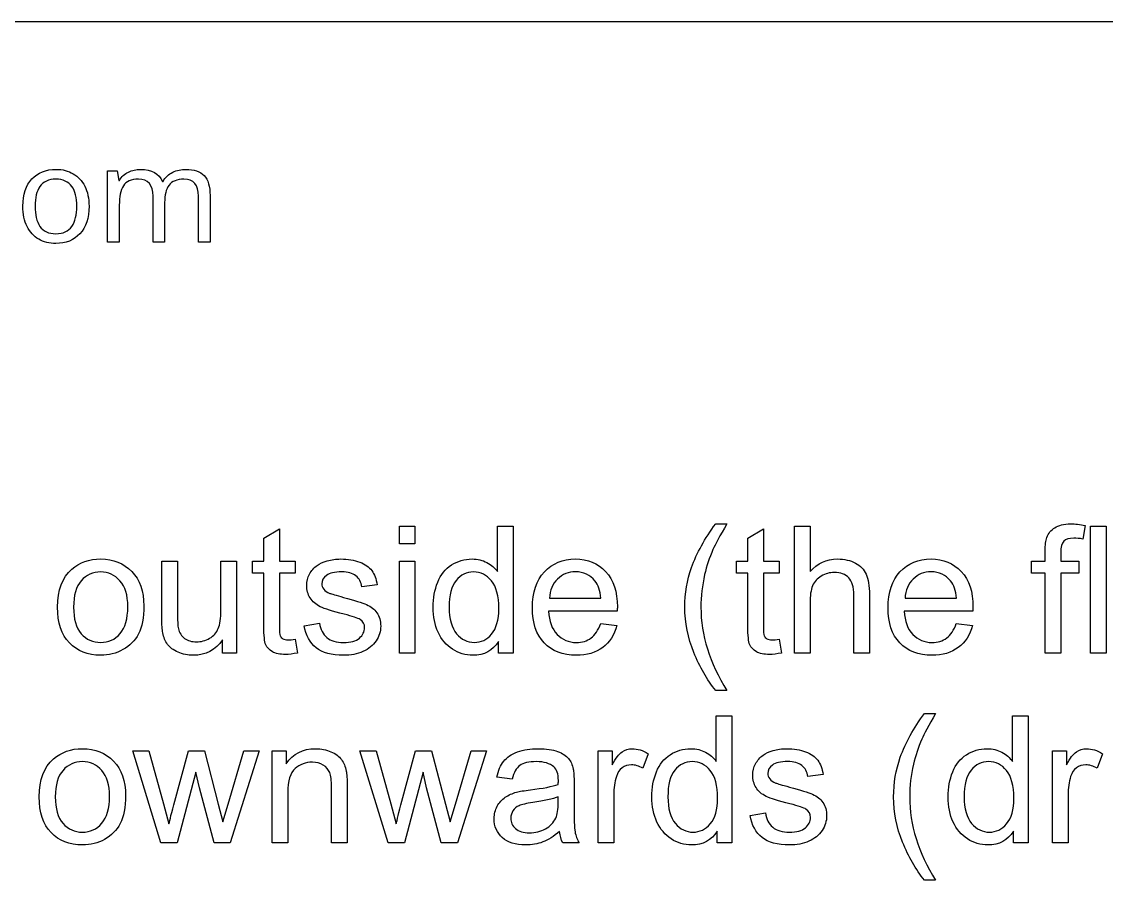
# Model space of a CAD drawing. Header units: millimetres. Extents: x 35 to 175, y 25 to 277.
# Drawn here: x 102.74 to 128.58, y 161.49 to 181.95 of the extents above; entities that cross this region are included whole.
import ezdxf

# ---------------------------------------------------------------- set-up
doc = ezdxf.new("R2010")
doc.units = ezdxf.units.MM
doc.layers.add('Ebene_1', color=7, linetype='CONTINUOUS')

msp = doc.modelspace()

# ---------------------------------------------------------------- linework, layer by layer
at = {"layer": 'Ebene_1', "color": 7}
for points in [[(159.751896, 181.947486), (50.252104, 181.947486)], [(105.06704, 177.57885), (105.06704, 176.6962), (104.78764, 176.6962), (104.78764, 178.398), (105.01307, 178.398), (105.05437, 178.16622), (105.07027, 178.16622)], [(106.65462, 178.42982), (106.65451, 178.42975)], [(106.09262, 178.14402), (106.10852, 178.14402)], [(106.14651, 177.636), (106.14651, 176.6962), (105.87029, 176.6962), (105.87029, 177.79157)], [(107.22919, 177.80427), (107.22919, 176.6962), (106.95296, 176.6962), (106.95296, 177.79157)], [(108.510764, 167.544998), (108.510764, 168.807971), (108.237912, 168.807971), (108.237912, 169.097359), (108.510764, 169.097359), (108.510764, 169.640993), (108.880768, 169.864235), (108.880768, 169.097359), (109.254904, 169.097359), (109.254904, 168.807971), (108.880768, 168.807971), (108.880768, 167.524326)], [(114.075282, 168.845176), (114.075282, 169.93245), (114.445286, 169.93245), (114.445286, 166.902142), (114.100087, 166.902142)], [(119.271862, 169.984125), (119.538515, 169.984125)], [(120.038741, 167.544998), (120.038741, 168.807971), (119.76589, 168.807971), (119.76589, 169.097359), (120.038741, 169.097359), (120.038741, 169.640993), (120.408745, 169.864235), (120.408745, 169.097359), (120.782882, 169.097359), (120.782882, 168.807971), (120.408745, 168.807971), (120.408745, 167.524326)], [(121.146684, 166.902142), (121.146684, 169.93245), (121.518754, 169.93245), (121.518754, 168.845176)], [(128.07546, 169.946917), (128.019649, 169.62239)], [(127.120481, 166.902142), (127.120481, 168.807971), (126.791818, 168.807971), (126.791818, 169.097359), (127.120481, 169.097359), (127.120481, 169.330935)], [(127.490482, 169.299921), (127.490482, 169.097351), (127.918364, 169.097351), (127.918364, 168.807963), (127.490482, 168.807963), (127.490482, 166.902134), (127.120481, 166.902142)], [(106.079915, 167.737234), (106.079915, 169.097359), (106.451985, 169.097359), (106.451985, 167.87986)], [(107.48757, 167.921201), (107.48757, 169.097359), (107.85964, 169.097359), (107.85964, 166.902142), (107.526844, 166.902142)], [(111.210339, 168.530984), (110.846537, 168.481374)], [(115.311381, 168.210589), (116.537148, 168.210589)], [(122.934688, 168.293271), (122.934688, 166.902142), (122.562618, 166.902142), (122.562618, 168.293271)], [(123.782183, 168.210589), (125.007947, 168.210589)], [(121.518754, 168.103102), (121.518754, 166.902142), (121.146684, 166.902142)], [(116.927771, 167.904665), (115.290661, 167.904665)], [(125.398573, 167.904665), (123.761463, 167.904665)], [(109.469878, 167.557399), (109.837813, 167.615277)], [(116.533012, 167.609077), (116.917486, 167.561534)], [(125.003814, 167.609077), (125.388286, 167.561534)], [(107.526844, 166.902142), (107.526844, 167.224603)], [(109.254904, 167.234938), (109.308646, 166.906278)], [(114.100087, 166.902142), (114.100087, 167.179129)], [(120.782882, 167.234938), (120.836627, 166.906278)], [(119.538515, 166.01124), (119.271862, 166.01124)], [(119.285275, 164.326007), (119.285275, 165.413277), (119.655276, 165.413277), (119.655276, 162.382973), (119.31008, 162.382973)], [(124.244143, 165.464956), (124.510796, 165.464956)], [(126.342207, 164.326007), (126.342207, 165.413277), (126.712211, 165.413277), (126.712211, 162.382973), (126.367012, 162.382973)], [(106.058175, 162.382973), (105.386382, 164.578186), (105.770853, 164.578186), (106.120185, 163.311081), (106.250411, 162.839792)], [(106.364099, 163.292478), (106.713431, 164.578186), (107.095836, 164.578186), (107.424499, 163.304879), (107.534052, 162.885268), (107.660145, 163.309014), (108.036348, 164.578186), (108.398084, 164.578186), (107.711821, 162.382973), (107.32528, 162.382973), (106.975948, 163.697621), (106.8912, 164.071758), (106.446782, 162.382973), (106.058175, 162.382973)], [(108.71021, 162.382973), (108.71021, 164.578186), (109.045072, 164.578186), (109.045072, 164.266063)], [(111.469729, 162.382973), (110.797937, 164.578186), (111.182411, 164.578186), (111.531743, 163.311081), (111.661968, 162.839792)], [(111.775654, 163.292478), (112.124989, 164.578186), (112.507394, 164.578186), (112.836056, 163.304879), (112.94561, 162.885268), (113.0717, 163.309014), (113.447905, 164.578186), (113.809638, 164.578186), (113.123375, 162.382973), (112.736838, 162.382973), (112.387503, 163.697621), (112.302754, 164.071758), (111.858336, 162.382973), (111.469729, 162.382973)], [(116.472008, 162.382973), (116.472008, 164.578186), (116.806873, 164.578186), (116.806873, 164.245391)], [(127.293054, 162.382973), (127.293054, 164.578186), (127.627918, 164.578186), (127.627918, 164.245391)], [(117.664702, 164.507908), (117.536543, 164.162708)], [(128.485745, 164.507908), (128.357589, 164.162708)], [(114.423607, 163.902261), (114.059804, 163.95187)], [(115.899481, 163.798906), (115.899481, 163.302813)], [(121.83189, 164.011814), (121.468087, 163.962205)], [(109.082275, 163.581866), (109.082275, 162.382973), (108.71021, 162.382973)], [(110.494073, 163.732761), (110.494073, 162.382973), (110.122003, 162.382973), (110.122003, 163.71829)], [(116.844078, 163.532257), (116.844078, 162.382973), (116.472008, 162.382973)], [(127.665124, 163.532257), (127.665124, 162.382973), (127.293054, 162.382973)], [(115.523231, 163.348289), (115.523231, 163.484714)], [(120.091426, 163.038229), (120.459364, 163.096107)], [(119.31008, 162.382973), (119.31008, 162.659957)], [(126.367012, 162.382973), (126.367012, 162.659957)], [(116.017293, 162.382973), (115.628686, 162.382973)], [(124.510796, 161.49207), (124.244143, 161.49207)]]:
    msp.add_lwpolyline(points, dxfattribs=at)
for points in [[(103.06041, 177.55027)], [(104.34629, 177.55027)], [(111.737439, 169.504568), (111.737439, 169.93245), (112.10951, 169.93245), (112.10951, 169.504568)], [(128.199483, 166.902142), (128.199483, 169.93245), (128.571554, 169.93245), (128.571554, 166.902142)], [(111.737439, 166.902142), (111.737439, 169.097359), (112.10951, 169.097359), (112.10951, 166.902142)], [(115.311381, 168.210589)], [(123.782183, 168.210589)], [(103.5953, 167.99975)], [(103.977708, 167.99975)], [(112.923932, 167.997684)], [(109.469878, 167.557399)], [(116.532962, 167.609077)], [(125.003767, 167.609077)], [(109.254902, 167.234943)], [(120.782879, 167.234943)], [(103.160159, 163.480581)], [(103.542567, 163.480581)], [(118.133922, 163.478512)], [(125.190857, 163.478512)], [(120.091426, 163.038229)], [(115.554272, 162.653758)]]:
    msp.add_lwpolyline(points, close=True, dxfattribs=at)
for points in [[(102.98421, 178.20115), (103.12603, 178.35355), (103.318647, 178.42975), (103.56206, 178.42975)], [(103.56206, 178.42975), (103.71658, 178.42975), (103.852047, 178.394823), (103.96846, 178.32497)], [(103.96846, 178.32497), (104.086993, 178.257237), (104.17907, 178.157753), (104.24469, 178.02652)], [(105.07027, 178.16622), (105.123203, 178.25512), (105.19411, 178.320737), (105.28299, 178.36307)], [(105.28299, 178.36307), (105.37401, 178.407537), (105.47032, 178.42977), (105.57192, 178.42977)], [(105.57192, 178.42977), (105.83862, 178.42977), (106.012187, 178.33452), (106.09262, 178.14402)], [(106.10852, 178.14402), (106.165653, 178.241387), (106.242913, 178.313353), (106.3403, 178.35992)], [(106.3403, 178.35992), (106.43978, 178.40652), (106.544553, 178.42982), (106.65462, 178.42982)], [(106.65451, 178.42975), (106.84713, 178.42975), (106.991063, 178.380007), (107.08631, 178.28052)], [(107.08631, 178.28052), (107.181563, 178.183153), (107.22919, 178.024403), (107.22919, 177.80427)], [(102.77149, 177.55027), (102.77149, 177.83179), (102.842397, 178.04875), (102.98421, 178.20115)], [(103.17789, 178.02335), (103.09957, 177.90905), (103.06041, 177.751357), (103.06041, 177.55027)], [(103.55571, 178.1948), (103.382143, 178.1948), (103.256203, 178.13765), (103.17789, 178.02335)], [(103.93671, 178.02335), (103.856277, 178.13765), (103.729277, 178.1948), (103.55571, 178.1948)], [(104.05736, 177.55027), (104.05736, 177.751357), (104.017143, 177.90905), (103.93671, 178.02335)], [(104.24469, 178.02652), (104.312423, 177.897407), (104.34629, 177.738657), (104.34629, 177.55027)], [(105.16544, 178.03605), (105.09984, 177.930217), (105.06704, 177.777817), (105.06704, 177.57885)], [(105.52104, 178.1948), (105.349587, 178.1948), (105.231053, 178.141883), (105.16544, 178.03605)], [(105.87029, 177.79157), (105.87029, 178.06039), (105.753873, 178.1948), (105.52104, 178.1948)], [(106.25129, 178.05192), (106.181437, 177.956673), (106.14651, 177.818033), (106.14651, 177.636)], [(106.60689, 178.1948), (106.44179, 178.1948), (106.323257, 178.147173), (106.25129, 178.05192)], [(106.95296, 177.79157), (106.95296, 178.06039), (106.837603, 178.1948), (106.60689, 178.1948)], [(102.87309, 177.06767), (102.805357, 177.201023), (102.77149, 177.36189), (102.77149, 177.55027)], [(103.06041, 177.55027), (103.06041, 177.34919), (103.09957, 177.189383), (103.17789, 177.07085)], [(103.93671, 177.07085), (104.017143, 177.189383), (104.05736, 177.34919), (104.05736, 177.55027)], [(104.34629, 177.55027), (104.34629, 177.268757), (104.274323, 177.05074), (104.13039, 176.89622)], [(103.14931, 176.76605), (103.032897, 176.835897), (102.940823, 176.936437), (102.87309, 177.06767)], [(103.17789, 177.07085), (103.258323, 176.95443), (103.385323, 176.89622), (103.55889, 176.89622)], [(103.55889, 176.89622), (103.730337, 176.89622), (103.856277, 176.95443), (103.93671, 177.07085)], [(103.55254, 176.66445), (103.402253, 176.66445), (103.267843, 176.698317), (103.14931, 176.76605)], [(104.13039, 176.89622), (103.98857, 176.741707), (103.795953, 176.66445), (103.55254, 176.66445)], [(118.697222, 168.942329), (118.821244, 169.290972), (119.012791, 169.638237), (119.271862, 169.984125)], [(119.538515, 169.984125), (119.371771, 169.697494), (119.261528, 169.492855), (119.207786, 169.37021)], [(127.159753, 169.659598), (127.195583, 169.75606), (127.258284, 169.833919), (127.347856, 169.893175)], [(127.347856, 169.893175), (127.438807, 169.953809), (127.565587, 169.984125), (127.728194, 169.984125)], [(127.728194, 169.984125), (127.832925, 169.984125), (127.948681, 169.971723), (128.07546, 169.946917)], [(127.120481, 169.330935), (127.120481, 169.478386), (127.133572, 169.58794), (127.159753, 169.659598)], [(127.560763, 169.570706), (127.513909, 169.522474), (127.490482, 169.432213), (127.490482, 169.299921)], [(127.800542, 169.643054), (127.687542, 169.643054), (127.607616, 169.618938), (127.560763, 169.570706)], [(128.019649, 169.62239), (127.942479, 169.636166), (127.869443, 169.643054), (127.800542, 169.643054)], [(119.207786, 169.37021), (119.123724, 169.18004), (119.057578, 168.981602), (119.009348, 168.774898)], [(103.934298, 168.903054), (104.12309, 169.065663), (104.353223, 169.146968), (104.624696, 169.146968)], [(104.624696, 169.146968), (104.926487, 169.146968), (105.173155, 169.047749), (105.364701, 168.849312)], [(109.598034, 168.785232), (109.643511, 168.869292), (109.704834, 168.938883), (109.782005, 168.994004)], [(109.782005, 168.994004), (109.839881, 169.036724), (109.918429, 169.072553), (110.017648, 169.101491)], [(110.017648, 169.101491), (110.118244, 169.131809), (110.225731, 169.146968), (110.340109, 169.146968)], [(110.340109, 169.146968), (110.512363, 169.146968), (110.663258, 169.122163), (110.792795, 169.072554)], [(110.792795, 169.072554), (110.923709, 169.022944), (111.020172, 168.95542), (111.082183, 168.869981)], [(112.65108, 168.592997), (112.724116, 168.772141), (112.833669, 168.909255), (112.97974, 169.004339)], [(112.97974, 169.004339), (113.125813, 169.099425), (113.289111, 169.146968), (113.469635, 169.146968)], [(113.469635, 169.146968), (113.601926, 169.146968), (113.719748, 169.118717), (113.8231, 169.062217)], [(113.8231, 169.062217), (113.926453, 169.007095), (114.010514, 168.934748), (114.075282, 168.845176)], [(115.191493, 168.841043), (115.381661, 169.044993), (115.62833, 169.146968), (115.931498, 169.146968)], [(115.931498, 169.146968), (116.225021, 169.146968), (116.4648, 169.047059), (116.650834, 168.847243)], [(121.518754, 168.845176), (121.692388, 169.046371), (121.911497, 169.146968), (122.17608, 169.146968)], [(122.17608, 169.146968), (122.338688, 169.146968), (122.479936, 169.114584), (122.599826, 169.049816)], [(122.599826, 169.049816), (122.719716, 168.986425), (122.805154, 168.89823), (122.856141, 168.785232)], [(123.662292, 168.841043), (123.852462, 169.044993), (124.099132, 169.146968), (124.4023, 169.146968)], [(124.4023, 169.146968), (124.695822, 169.146968), (124.9356, 169.047059), (125.121636, 168.847243)], [(103.5953, 167.99975), (103.5953, 168.406272), (103.708299, 168.707373), (103.934298, 168.903054)], [(104.624696, 168.838974), (104.43866, 168.838974), (104.28432, 168.769384), (104.161675, 168.630202)], [(105.083581, 168.628136), (104.960936, 168.768695), (104.807975, 168.838974), (104.624696, 168.838974)], [(105.364701, 168.849312), (105.556249, 168.652252), (105.652023, 168.3794), (105.652023, 168.030757)], [(109.531889, 168.514447), (109.531889, 168.612288), (109.553937, 168.70255), (109.598034, 168.785232)], [(110.001111, 168.756292), (109.928076, 168.699793), (109.891558, 168.633647), (109.891558, 168.557855)], [(110.36698, 168.841043), (110.196103, 168.841043), (110.074147, 168.812793), (110.001111, 168.756292)], [(110.701844, 168.745957), (110.623297, 168.809348), (110.511675, 168.841043), (110.36698, 168.841043)], [(110.846537, 168.481374), (110.830009, 168.594374), (110.781779, 168.682569), (110.701844, 168.745957)], [(111.082183, 168.869981), (111.144194, 168.785921), (111.186913, 168.672922), (111.210339, 168.530984)], [(113.504774, 168.838974), (113.339409, 168.838974), (113.200917, 168.771451), (113.089296, 168.636404)], [(113.932656, 168.628136), (113.8169, 168.768695), (113.674273, 168.838974), (113.504774, 168.838974)], [(114.906238, 167.981148), (114.906238, 168.350462), (115.001323, 168.637094), (115.191493, 168.841043)], [(115.935633, 168.841043), (115.764757, 168.841043), (115.620752, 168.783855), (115.503619, 168.669477)], [(116.396588, 168.626069), (116.278076, 168.769385), (116.124424, 168.841043), (115.935633, 168.841043)], [(116.650834, 168.847243), (116.836869, 168.647428), (116.929887, 168.366308), (116.929887, 168.003883)], [(118.538059, 167.99975), (118.538059, 168.327723), (118.591113, 168.641915), (118.697222, 168.942329)], [(119.009348, 168.774898), (118.950092, 168.517204), (118.920464, 168.258133), (118.920464, 167.997684)], [(121.787473, 168.739756), (121.69101, 168.683257), (121.622108, 168.606086), (121.580767, 168.508245)], [(122.099597, 168.826573), (121.989354, 168.826573), (121.885313, 168.797634), (121.787473, 168.739756)], [(122.440663, 168.698415), (122.360736, 168.783854), (122.247047, 168.826573), (122.099597, 168.826573)], [(122.562618, 168.293271), (122.562618, 168.479307), (122.521966, 168.614355), (122.440663, 168.698415)], [(122.856141, 168.785232), (122.908506, 168.672232), (122.934688, 168.508245), (122.934688, 168.293271)], [(123.37704, 167.981148), (123.37704, 168.350462), (123.472124, 168.637094), (123.662292, 168.841043)], [(124.406433, 168.841043), (124.235556, 168.841043), (124.091551, 168.783855), (123.974418, 168.669477)], [(124.867387, 168.626069), (124.748877, 168.769385), (124.595225, 168.841043), (124.406433, 168.841043)], [(125.121636, 168.847243), (125.307671, 168.647428), (125.400689, 168.366308), (125.400689, 168.003883)], [(104.161675, 168.630202), (104.03903, 168.491021), (103.977708, 168.28087), (103.977708, 167.99975)], [(105.269618, 168.012151), (105.269618, 168.283626), (105.207606, 168.488954), (105.083581, 168.628136)], [(109.612505, 168.218857), (109.558761, 168.308431), (109.531889, 168.406961), (109.531889, 168.514447)], [(109.891558, 168.557855), (109.891558, 168.509625), (109.906716, 168.466217), (109.937032, 168.427632)], [(112.541524, 167.997684), (112.541524, 168.216791), (112.578043, 168.415228), (112.65108, 168.592997)], [(113.089296, 168.636404), (112.979053, 168.501355), (112.923932, 168.288449), (112.923932, 167.997684)], [(114.106288, 167.966678), (114.106288, 168.267089), (114.048411, 168.487575), (113.932656, 168.628136)], [(115.503619, 168.669477), (115.387864, 168.555099), (115.323784, 168.402137), (115.311381, 168.210589)], [(116.537148, 168.210589), (116.52062, 168.395247), (116.473767, 168.53374), (116.396588, 168.626069)], [(121.580767, 168.508245), (121.539425, 168.410406), (121.518754, 168.275358), (121.518754, 168.103102)], [(123.974418, 168.669477), (123.858663, 168.555099), (123.794585, 168.402137), (123.782183, 168.210589)], [(125.007947, 168.210589), (124.991419, 168.395247), (124.944566, 168.53374), (124.867387, 168.626069)], [(109.852283, 168.010085), (109.747552, 168.061072), (109.667626, 168.130663), (109.612505, 168.218857)], [(109.937032, 168.427632), (109.96735, 168.387668), (110.014893, 168.354595), (110.079661, 168.328413)], [(110.079661, 168.328413), (110.116867, 168.314637), (110.22642, 168.282942), (110.408321, 168.233327)], [(110.408321, 168.233327), (110.671527, 168.163047), (110.854806, 168.105169), (110.958159, 168.059694)], [(103.878489, 167.148123), (103.689696, 167.345183), (103.5953, 167.629059), (103.5953, 167.99975)], [(103.977708, 167.99975), (103.977708, 167.718631), (104.03903, 167.50779), (104.161675, 167.36723)], [(105.08565, 167.369299), (105.208295, 167.509858), (105.269618, 167.724142), (105.269618, 168.012151)], [(105.652023, 168.030757), (105.652023, 167.748258), (105.609304, 167.525704), (105.523867, 167.363097)], [(107.425559, 167.491253), (107.4669, 167.590472), (107.48757, 167.733788), (107.48757, 167.921201)], [(110.420725, 167.83232), (110.147872, 167.901221), (109.958392, 167.960476), (109.852283, 168.010085)], [(110.958159, 168.059694), (111.06289, 168.015597), (111.144884, 167.95083), (111.20414, 167.865392)], [(112.661415, 167.400303), (112.581488, 167.573936), (112.541524, 167.773063), (112.541524, 167.997684)], [(112.923932, 167.997684), (112.923932, 167.716564), (112.983187, 167.506413), (113.101697, 167.36723)], [(113.934722, 167.356895), (114.0491, 167.490564), (114.106288, 167.693825), (114.106288, 167.966678)], [(115.187357, 167.148123), (114.999944, 167.34656), (114.906238, 167.624235), (114.906238, 167.981148)], [(116.929887, 168.003883), (116.929887, 167.981835), (116.929182, 167.948762), (116.927771, 167.904665)], [(118.750964, 166.920745), (118.609027, 167.268011), (118.538059, 167.627679), (118.538059, 167.99975)], [(118.920464, 167.997684), (118.920464, 167.334846), (119.126481, 166.672698), (119.538515, 166.01124)], [(123.658159, 167.148123), (123.470746, 167.34656), (123.37704, 167.624235), (123.37704, 167.981148)], [(125.400689, 168.003883), (125.400689, 167.981835), (125.399984, 167.948762), (125.398573, 167.904665)], [(106.102643, 167.389968), (106.087491, 167.463004), (106.079915, 167.578759), (106.079915, 167.737234)], [(106.451985, 167.87986), (106.451985, 167.685557), (106.459561, 167.554644), (106.474713, 167.48712)], [(110.801063, 167.706227), (110.750076, 167.7393), (110.623297, 167.781331), (110.420725, 167.83232)], [(110.910617, 167.50779), (110.910617, 167.591851), (110.874099, 167.657997), (110.801063, 167.706227)], [(111.20414, 167.865392), (111.263394, 167.779953), (111.293021, 167.673844), (111.293021, 167.547064)], [(115.290661, 167.904665), (115.304437, 167.663509), (115.37265, 167.478852), (115.495301, 167.350693)], [(123.761463, 167.904665), (123.775239, 167.663509), (123.843452, 167.478852), (123.966103, 167.350693)], [(106.474713, 167.48712), (106.498139, 167.389279), (106.547749, 167.312109), (106.623541, 167.25561)], [(107.218854, 167.257676), (107.316693, 167.315555), (107.385595, 167.393414), (107.425559, 167.491253)], [(108.556238, 167.104715), (108.525922, 167.174994), (108.510764, 167.321755), (108.510764, 167.544998)], [(108.880768, 167.524326), (108.880768, 167.418217), (108.886968, 167.350005), (108.899368, 167.319689)], [(109.755131, 167.030301), (109.606303, 167.148812), (109.511219, 167.324511), (109.469878, 167.557399)], [(109.837813, 167.615277), (109.858484, 167.467828), (109.915673, 167.354829), (110.00938, 167.276279)], [(110.786593, 167.261812), (110.869275, 167.33209), (110.910617, 167.414083), (110.910617, 167.50779)], [(111.293021, 167.547064), (111.293021, 167.423042), (111.256504, 167.305909), (111.183468, 167.195666)], [(116.303518, 167.265944), (116.399982, 167.337602), (116.476463, 167.45198), (116.532962, 167.609077)], [(116.917486, 167.561534), (116.856853, 167.336914), (116.744542, 167.162592), (116.580555, 167.03857)], [(120.084218, 167.104715), (120.0539, 167.174994), (120.038741, 167.321755), (120.038741, 167.544998)], [(120.408745, 167.524326), (120.408745, 167.418217), (120.414945, 167.350005), (120.427346, 167.319689)], [(124.774323, 167.265944), (124.870784, 167.337602), (124.947266, 167.45198), (125.003767, 167.609077)], [(125.388286, 167.561534), (125.327652, 167.336914), (125.215342, 167.162592), (125.051355, 167.03857)], [(104.624696, 166.852533), (104.317393, 166.852533), (104.068657, 166.951063), (103.878489, 167.148123)], [(104.161675, 167.36723), (104.28432, 167.228048), (104.43866, 167.158458), (104.624696, 167.158458)], [(104.624696, 167.158458), (104.809352, 167.158458), (104.963004, 167.228738), (105.08565, 167.369299)], [(105.523867, 167.363097), (105.439805, 167.201867), (105.31647, 167.076465), (105.153863, 166.986891)], [(106.216329, 167.112984), (106.162587, 167.188774), (106.124691, 167.281102), (106.102643, 167.389968)], [(106.623541, 167.25561), (106.699332, 167.200488), (106.793038, 167.172928), (106.904661, 167.172928)], [(107.526844, 167.224603), (107.355968, 166.976556), (107.123768, 166.852533), (106.830247, 166.852533)], [(106.904661, 167.172928), (107.016282, 167.172928), (107.121012, 167.201177), (107.218854, 167.257676)], [(108.899368, 167.319689), (108.913144, 167.289372), (108.934504, 167.265256), (108.963447, 167.247342)], [(108.963447, 167.247342), (108.993763, 167.229428), (109.036482, 167.220471), (109.091603, 167.220471)], [(109.091603, 167.220471), (109.132946, 167.220471), (109.187378, 167.225295), (109.254902, 167.234943)], [(110.00938, 167.276279), (110.104464, 167.197731), (110.236755, 167.158458), (110.406255, 167.158458)], [(110.406255, 167.158458), (110.577131, 167.158458), (110.703911, 167.192909), (110.786593, 167.261812)], [(111.183468, 167.195666), (111.11181, 167.0868), (111.007768, 167.002051), (110.871342, 166.941417)], [(113.002478, 166.997228), (112.856407, 167.09369), (112.742719, 167.228048), (112.661415, 167.400303)], [(113.101697, 167.36723), (113.220209, 167.228048), (113.36008, 167.158458), (113.521311, 167.158458)], [(114.100087, 167.179129), (113.960905, 166.961398), (113.756267, 166.852533), (113.486171, 166.852533)], [(113.521311, 167.158458), (113.683918, 167.158458), (113.821722, 167.224603), (113.934722, 167.356895)], [(115.95217, 166.852533), (115.631087, 166.852533), (115.37615, 166.951063), (115.187357, 167.148123)], [(115.495301, 167.350693), (115.617946, 167.222536), (115.770907, 167.158458), (115.954186, 167.158458)], [(115.954186, 167.158458), (116.090612, 167.158458), (116.207056, 167.194287), (116.303518, 167.265944)], [(120.427346, 167.319689), (120.441121, 167.289372), (120.462481, 167.265256), (120.491425, 167.247342)], [(120.491425, 167.247342), (120.521741, 167.229428), (120.56446, 167.220471), (120.619581, 167.220471)], [(120.619581, 167.220471), (120.660923, 167.220471), (120.715356, 167.225295), (120.782879, 167.234943)], [(124.422969, 166.852533), (124.101887, 166.852533), (123.84695, 166.951063), (123.658159, 167.148123)], [(123.966103, 167.350693), (124.088748, 167.222536), (124.24171, 167.158458), (124.424991, 167.158458)], [(124.424991, 167.158458), (124.561415, 167.158458), (124.677859, 167.194287), (124.774323, 167.265944)], [(105.153863, 166.986891), (104.992633, 166.897319), (104.816244, 166.852533), (104.624696, 166.852533)], [(106.466445, 166.926947), (106.354822, 166.976556), (106.27145, 167.038569), (106.216329, 167.112984)], [(106.830247, 166.852533), (106.70071, 166.852533), (106.579443, 166.877338), (106.466445, 166.926947)], [(108.713334, 166.937282), (108.638921, 166.980001), (108.586555, 167.035813), (108.556238, 167.104715)], [(109.027527, 166.873205), (108.89248, 166.873205), (108.787749, 166.894564), (108.713334, 166.937282)], [(109.308646, 166.906278), (109.203916, 166.884229), (109.110209, 166.873205), (109.027527, 166.873205)], [(110.408321, 166.852533), (110.123068, 166.852533), (109.905338, 166.911789), (109.755131, 167.030301)], [(110.871342, 166.941417), (110.734917, 166.882161), (110.580577, 166.852533), (110.408321, 166.852533)], [(113.486171, 166.852533), (113.31116, 166.852533), (113.149929, 166.900765), (113.002478, 166.997228)], [(116.580555, 167.03857), (116.416568, 166.914545), (116.207106, 166.852533), (115.95217, 166.852533)], [(119.271862, 166.01124), (119.066535, 166.270311), (118.892902, 166.57348), (118.750964, 166.920745)], [(120.241314, 166.937282), (120.166899, 166.980001), (120.114534, 167.035813), (120.084218, 167.104715)], [(120.555507, 166.873205), (120.420458, 166.873205), (120.315728, 166.894564), (120.241314, 166.937282)], [(120.836627, 166.906278), (120.731896, 166.884229), (120.638189, 166.873205), (120.555507, 166.873205)], [(125.051355, 167.03857), (124.887369, 166.914545), (124.677908, 166.852533), (124.422969, 166.852533)], [(123.669503, 164.423159), (123.793525, 164.771802), (123.985072, 165.119068), (124.244143, 165.464956)], [(124.510796, 165.464956), (124.344052, 165.178324), (124.233809, 164.973685), (124.180067, 164.851038)], [(124.180067, 164.851038), (124.096005, 164.660869), (124.029859, 164.462432), (123.981629, 164.255725)], [(103.499157, 164.383884), (103.687949, 164.546492), (103.918082, 164.627796), (104.189555, 164.627796)], [(104.189555, 164.627796), (104.491346, 164.627796), (104.738014, 164.528577), (104.92956, 164.330139)], [(109.045072, 164.266063), (109.206302, 164.507218), (109.439191, 164.627796), (109.743739, 164.627796)], [(109.743739, 164.627796), (109.87603, 164.627796), (109.997298, 164.603681), (110.107541, 164.555451)], [(114.551763, 164.549249), (114.695079, 164.601613), (114.861132, 164.627796), (115.049923, 164.627796)], [(115.049923, 164.627796), (115.237336, 164.627796), (115.38961, 164.605747), (115.506745, 164.56165)], [(115.506745, 164.56165), (115.623877, 164.517553), (115.710005, 164.461742), (115.765126, 164.394219)], [(117.042516, 164.553382), (117.115553, 164.602991), (117.195479, 164.627796), (117.282295, 164.627796)], [(117.282295, 164.627796), (117.407696, 164.627796), (117.535166, 164.587833), (117.664702, 164.507908)], [(118.189733, 164.485169), (118.335806, 164.580254), (118.499104, 164.627796), (118.679625, 164.627796)], [(118.679625, 164.627796), (118.811917, 164.627796), (118.929739, 164.599546), (119.033093, 164.543047)], [(120.403552, 164.474835), (120.461429, 164.517554), (120.539977, 164.553383), (120.639196, 164.582322)], [(120.639196, 164.582322), (120.739794, 164.612638), (120.847281, 164.627796), (120.961656, 164.627796)], [(120.961656, 164.627796), (121.133913, 164.627796), (121.284808, 164.602991), (121.414343, 164.553382)], [(125.246668, 164.485169), (125.392739, 164.580254), (125.556037, 164.627796), (125.73656, 164.627796)], [(125.73656, 164.627796), (125.868852, 164.627796), (125.986674, 164.599546), (126.090028, 164.543047)], [(127.863561, 164.553382), (127.936597, 164.602991), (128.016523, 164.627796), (128.10334, 164.627796)], [(128.10334, 164.627796), (128.228742, 164.627796), (128.35621, 164.587833), (128.485745, 164.507908)], [(103.160159, 163.480581), (103.160159, 163.887101), (103.273158, 164.188202), (103.499157, 164.383884)], [(104.189555, 164.319805), (104.00352, 164.319805), (103.849179, 164.250214), (103.726534, 164.111033)], [(104.648441, 164.108966), (104.525796, 164.249525), (104.372834, 164.319805), (104.189555, 164.319805)], [(104.92956, 164.330139), (105.121108, 164.133081), (105.216882, 163.86023), (105.216882, 163.511585)], [(109.665184, 164.305335), (109.506709, 164.305335), (109.369594, 164.255037), (109.253839, 164.15444)], [(109.923565, 164.237123), (109.85053, 164.282597), (109.764403, 164.305335), (109.665184, 164.305335)], [(110.107541, 164.555451), (110.219161, 164.508596), (110.302532, 164.446584), (110.357654, 164.369414)], [(110.357654, 164.369414), (110.412776, 164.292244), (110.451361, 164.200605), (110.473409, 164.094496)], [(114.059804, 163.95187), (114.092877, 164.107588), (114.147309, 164.232989), (114.2231, 164.328073)], [(114.2231, 164.328073), (114.298893, 164.424537), (114.408447, 164.498262), (114.551763, 164.549249)], [(114.996181, 164.319805), (114.821169, 164.319805), (114.691634, 164.288799), (114.607574, 164.226788)], [(115.419927, 164.193715), (115.324843, 164.277775), (115.183594, 164.319805), (114.996181, 164.319805)], [(115.765126, 164.394219), (115.820248, 164.328073), (115.858833, 164.244013), (115.880881, 164.142039)], [(116.806873, 164.245391), (116.89231, 164.401109), (116.970858, 164.503772), (117.042516, 164.553382)], [(117.861071, 164.073824), (117.934108, 164.25297), (118.043662, 164.390085), (118.189733, 164.485169)], [(118.714767, 164.319805), (118.549403, 164.319805), (118.410909, 164.252281), (118.299287, 164.117235)], [(119.142646, 164.108966), (119.026891, 164.249525), (118.884265, 164.319805), (118.714767, 164.319805)], [(119.033093, 164.543047), (119.136446, 164.487925), (119.220507, 164.415579), (119.285275, 164.326007)], [(120.219585, 164.266063), (120.26506, 164.350123), (120.326382, 164.419713), (120.403552, 164.474835)], [(120.98853, 164.321871), (120.817653, 164.321871), (120.695696, 164.293622), (120.622659, 164.237123)], [(121.323392, 164.226788), (121.244844, 164.290177), (121.133224, 164.321871), (120.98853, 164.321871)], [(121.414343, 164.553382), (121.545257, 164.503772), (121.641719, 164.436249), (121.703731, 164.350811)], [(121.703731, 164.350811), (121.765742, 164.266751), (121.808462, 164.153752), (121.83189, 164.011814)], [(123.51034, 163.480581), (123.51034, 163.808553), (123.563394, 164.122746), (123.669503, 164.423159)], [(124.918005, 164.073824), (124.991041, 164.25297), (125.100595, 164.390085), (125.246668, 164.485169)], [(125.771699, 164.319805), (125.606335, 164.319805), (125.467842, 164.252281), (125.356222, 164.117235)], [(126.199581, 164.108966), (126.083826, 164.249525), (125.941199, 164.319805), (125.771699, 164.319805)], [(126.090028, 164.543047), (126.193379, 164.487925), (126.277439, 164.415579), (126.342207, 164.326007)], [(127.627918, 164.245391), (127.713356, 164.401109), (127.791903, 164.503772), (127.863561, 164.553382)], [(103.726534, 164.111033), (103.603889, 163.971851), (103.542567, 163.761701), (103.542567, 163.480581)], [(104.834477, 163.492982), (104.834477, 163.764455), (104.772465, 163.969783), (104.648441, 164.108966)], [(109.253839, 164.15444), (109.139463, 164.053844), (109.082275, 163.862986), (109.082275, 163.581866)], [(110.078595, 164.057288), (110.049657, 164.13308), (109.99798, 164.193025), (109.923565, 164.237123)], [(110.122003, 163.71829), (110.122003, 163.869876), (110.107534, 163.982875), (110.078595, 164.057288)], [(110.473409, 164.094496), (110.487185, 164.025593), (110.494073, 163.905015), (110.494073, 163.732761)], [(114.607574, 164.226788), (114.524892, 164.166154), (114.463569, 164.057978), (114.423607, 163.902261)], [(115.525347, 163.87332), (115.525347, 164.024906), (115.490207, 164.131704), (115.419927, 164.193715)], [(115.880881, 164.142039), (115.893281, 164.078649), (115.899481, 163.964271), (115.899481, 163.798906)], [(117.044585, 164.16891), (116.979817, 164.120679), (116.933652, 164.053154), (116.906091, 163.966337)], [(117.263692, 164.243324), (117.182387, 164.243324), (117.109351, 164.21852), (117.044585, 164.16891)], [(117.536543, 164.162708), (117.445594, 164.216452), (117.354643, 164.243324), (117.263692, 164.243324)], [(117.751517, 163.478512), (117.751517, 163.69762), (117.788035, 163.896058), (117.861071, 164.073824)], [(118.299287, 164.117235), (118.189044, 163.982186), (118.133922, 163.769278), (118.133922, 163.478512)], [(119.316279, 163.447508), (119.316279, 163.747919), (119.258401, 163.968406), (119.142646, 164.108966)], [(120.153439, 163.995277), (120.153439, 164.093119), (120.175488, 164.18338), (120.219585, 164.266063)], [(120.622659, 164.237123), (120.549623, 164.180623), (120.513106, 164.114478), (120.513106, 164.038685)], [(121.468087, 163.962205), (121.45156, 164.075203), (121.403328, 164.163397), (121.323392, 164.226788)], [(123.981629, 164.255725), (123.922373, 163.998034), (123.892745, 163.738962), (123.892745, 163.478512)], [(124.808452, 163.478512), (124.808452, 163.69762), (124.84497, 163.896058), (124.918005, 164.073824)], [(125.356222, 164.117235), (125.245978, 163.982186), (125.190857, 163.769278), (125.190857, 163.478512)], [(126.373214, 163.447508), (126.373214, 163.747919), (126.315336, 163.968406), (126.199581, 164.108966)], [(127.865628, 164.16891), (127.800861, 164.120679), (127.754698, 164.053154), (127.727137, 163.966337)], [(128.084737, 164.243324), (128.003432, 164.243324), (127.930396, 164.21852), (127.865628, 164.16891)], [(128.357589, 164.162708), (128.266637, 164.216452), (128.175687, 164.243324), (128.084737, 164.243324)], [(115.523231, 163.776168), (115.524642, 163.827157), (115.525347, 163.859541), (115.525347, 163.87332)], [(116.906091, 163.966337), (116.864749, 163.834046), (116.844078, 163.689352), (116.844078, 163.532257)], [(120.234052, 163.699688), (120.18031, 163.78926), (120.153439, 163.88779), (120.153439, 163.995277)], [(120.513106, 164.038685), (120.513106, 163.990453), (120.528265, 163.947045), (120.558582, 163.90846)], [(120.558582, 163.90846), (120.588898, 163.868497), (120.63644, 163.835424), (120.701209, 163.809241)], [(120.701209, 163.809241), (120.738416, 163.795465), (120.84797, 163.763771), (121.029871, 163.714158)], [(127.727137, 163.966337), (127.685795, 163.834046), (127.665124, 163.689352), (127.665124, 163.532257)], [(114.260258, 163.470244), (114.340183, 163.523988), (114.429755, 163.56464), (114.528974, 163.592201)], [(114.528974, 163.592201), (114.602012, 163.611494), (114.712255, 163.630098), (114.859703, 163.648012)], [(114.859703, 163.648012), (115.160117, 163.68384), (115.381292, 163.726559), (115.523231, 163.776168)], [(120.473831, 163.490916), (120.3691, 163.541902), (120.289174, 163.611493), (120.234052, 163.699688)], [(121.029871, 163.714158), (121.293075, 163.643877), (121.476354, 163.586), (121.579707, 163.540525)], [(121.579707, 163.540525), (121.684438, 163.496428), (121.766432, 163.431659), (121.825688, 163.34622)], [(103.443348, 162.628953), (103.254556, 162.826011), (103.160159, 163.109887), (103.160159, 163.480581)], [(103.542567, 163.480581), (103.542567, 163.199461), (103.603889, 162.988621), (103.726534, 162.84806)], [(104.65051, 162.850126), (104.773155, 162.990687), (104.834477, 163.204972), (104.834477, 163.492982)], [(105.216882, 163.511585), (105.216882, 163.229087), (105.174163, 163.006535), (105.088726, 162.843927)], [(106.250411, 162.839792), (106.255914, 162.863218), (106.29381, 163.014113), (106.364099, 163.292478)], [(111.661968, 162.839792), (111.667471, 162.863218), (111.705367, 163.014113), (111.775654, 163.292478)], [(114.068022, 163.25527), (114.117632, 163.344843), (114.18171, 163.416501), (114.260258, 163.470244)], [(114.590987, 163.26974), (114.527597, 163.242179), (114.478676, 163.201527), (114.444226, 163.147783)], [(114.915515, 163.344154), (114.762552, 163.322105), (114.654376, 163.2973), (114.590987, 163.26974)], [(115.523231, 163.484714), (115.388182, 163.429592), (115.18561, 163.382739), (114.915515, 163.344154)], [(115.463284, 162.976219), (115.503249, 163.060279), (115.523231, 163.184302), (115.523231, 163.348289)], [(115.899481, 163.302813), (115.899481, 162.956925), (115.907057, 162.737817), (115.922209, 162.64549)], [(117.871408, 162.881133), (117.791481, 163.054767), (117.751517, 163.253893), (117.751517, 163.478512)], [(118.133922, 163.478512), (118.133922, 163.197392), (118.193178, 162.987241), (118.31169, 162.84806)], [(119.144715, 162.837725), (119.259091, 162.971395), (119.316279, 163.174656), (119.316279, 163.447508)], [(121.042272, 163.313147), (120.769422, 163.38205), (120.579941, 163.441306), (120.473831, 163.490916)], [(121.422611, 163.187057), (121.371624, 163.22013), (121.244844, 163.26216), (121.042272, 163.313147)], [(121.825688, 163.34622), (121.884944, 163.260783), (121.914572, 163.154674), (121.914572, 163.027895)], [(123.723245, 162.401576), (123.581308, 162.748841), (123.51034, 163.10851), (123.51034, 163.480581)], [(123.892745, 163.478512), (123.892745, 162.815676), (124.098762, 162.153529), (124.510796, 161.49207)], [(124.92834, 162.881133), (124.848415, 163.054767), (124.808452, 163.253893), (124.808452, 163.478512)], [(125.190857, 163.478512), (125.190857, 163.197392), (125.250112, 162.987241), (125.368623, 162.84806)], [(126.201647, 162.837725), (126.316025, 162.971395), (126.373214, 163.174656), (126.373214, 163.447508)], [(113.995675, 162.961749), (113.995675, 163.069235), (114.019791, 163.167075), (114.068022, 163.25527)], [(114.444226, 163.147783), (114.409775, 163.095418), (114.39255, 163.036852), (114.39255, 162.972083)], [(120.376681, 162.511129), (120.227853, 162.629641), (120.132768, 162.805341), (120.091426, 163.038229)], [(120.459364, 163.096107), (120.480033, 162.948656), (120.537221, 162.835657), (120.630927, 162.75711)], [(121.532164, 162.98862), (121.532164, 163.07268), (121.495646, 163.138826), (121.422611, 163.187057)], [(121.914572, 163.027895), (121.914572, 162.90387), (121.878053, 162.786737), (121.805016, 162.676494)], [(103.726534, 162.84806), (103.849179, 162.708879), (104.00352, 162.639288), (104.189555, 162.639288)], [(104.189555, 162.639288), (104.374211, 162.639288), (104.527863, 162.709567), (104.65051, 162.850126)], [(105.088726, 162.843927), (105.004664, 162.682695), (104.881329, 162.557294), (104.718722, 162.467722)], [(114.189977, 162.509063), (114.060442, 162.627575), (113.995675, 162.77847), (113.995675, 162.961749)], [(114.39255, 162.972083), (114.39255, 162.872865), (114.429756, 162.790182), (114.50417, 162.724037)], [(115.217306, 162.717835), (115.328927, 162.781225), (115.41092, 162.867353), (115.463284, 162.976219)], [(118.212472, 162.478056), (118.066399, 162.57452), (117.952711, 162.708879), (117.871408, 162.881133)], [(118.31169, 162.84806), (118.430201, 162.708879), (118.570072, 162.639288), (118.731304, 162.639288)], [(118.731304, 162.639288), (118.893911, 162.639288), (119.031715, 162.705434), (119.144715, 162.837725)], [(120.630927, 162.75711), (120.726013, 162.678562), (120.858305, 162.639288), (121.027802, 162.639288)], [(121.408141, 162.742639), (121.490823, 162.81292), (121.532164, 162.894913), (121.532164, 162.98862)], [(125.269404, 162.478056), (125.123333, 162.57452), (125.009645, 162.708879), (124.92834, 162.881133)], [(125.368623, 162.84806), (125.487135, 162.708879), (125.627006, 162.639288), (125.788236, 162.639288)], [(125.788236, 162.639288), (125.950845, 162.639288), (126.088649, 162.705434), (126.201647, 162.837725)], [(104.189555, 162.333363), (103.882252, 162.333363), (103.633516, 162.431893), (103.443348, 162.628953)], [(114.746017, 162.333363), (114.50486, 162.333363), (114.319513, 162.39193), (114.189977, 162.509063)], [(114.50417, 162.724037), (114.579962, 162.657891), (114.690205, 162.624818), (114.834899, 162.624818)], [(114.834899, 162.624818), (114.978215, 162.624818), (115.105684, 162.655823), (115.217306, 162.717835)], [(115.554235, 162.653758), (115.416431, 162.536623), (115.28345, 162.453941), (115.155293, 162.405711)], [(115.628686, 162.382973), (115.590101, 162.460143), (115.565296, 162.550405), (115.554272, 162.653758)], [(115.922209, 162.64549), (115.938737, 162.554538), (115.970431, 162.467033), (116.017293, 162.382973)], [(119.31008, 162.659957), (119.170896, 162.442228), (118.966257, 162.333363), (118.696162, 162.333363)], [(121.029871, 162.333363), (120.744617, 162.333363), (120.526887, 162.392619), (120.376681, 162.511129)], [(121.027802, 162.639288), (121.198679, 162.639288), (121.325459, 162.673738), (121.408141, 162.742639)], [(121.805016, 162.676494), (121.733358, 162.56763), (121.629317, 162.482881), (121.492892, 162.422248)], [(126.367012, 162.659957), (126.22783, 162.442228), (126.023192, 162.333363), (125.753097, 162.333363)], [(104.718722, 162.467722), (104.557492, 162.378149), (104.381103, 162.333363), (104.189555, 162.333363)], [(115.155293, 162.405711), (115.028514, 162.357479), (114.892088, 162.333363), (114.746017, 162.333363)], [(118.696162, 162.333363), (118.521152, 162.333363), (118.359922, 162.381594), (118.212472, 162.478056)], [(121.492892, 162.422248), (121.356466, 162.362991), (121.202126, 162.333363), (121.029871, 162.333363)], [(124.244143, 161.49207), (124.038816, 161.751142), (123.865183, 162.05431), (123.723245, 162.401576)], [(125.753097, 162.333363), (125.578085, 162.333363), (125.416854, 162.381594), (125.269404, 162.478056)]]:
    msp.add_open_spline(points, degree=3, dxfattribs=at)

doc.saveas('drawing.dxf')
